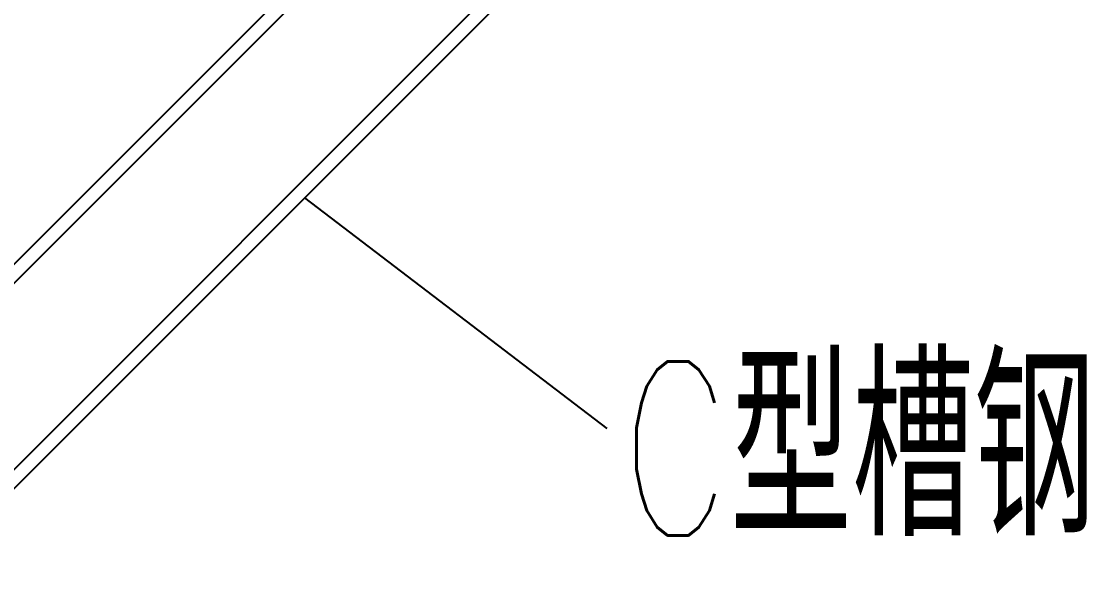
# Model space of a CAD drawing. Extents: x 27938 to 1507990, y 110129 to 923079.
# Drawn here: x 531553 to 534003, y 366920 to 368229 of the extents above; entities that cross this region are included whole.
import ezdxf

# ---------------------------------------------------------------- set-up
doc = ezdxf.new("R2010")
doc.units = 0
doc.header["$LTSCALE"] = 1000
doc.header["$MEASUREMENT"] = 0
doc.layers.add('W_DIM', color=4, linetype='Continuous')
doc.styles.get("Standard").update_dxf_attribs({"font": 'gbenor.shx', "bigfont": 'gbcbig.shx'})
doc.styles.add('wwp100', font='txt.shx', dxfattribs={"width": 0.7, "height": 400, "bigfont": 'hztxt.shx'})
doc.dimstyles.get("Standard").update_dxf_attribs({"dimtxt": 0.18, "dimasz": 0.18, "dimexe": 0.18, "dimexo": 0.0625, "dimgap": 0.09, "dimtad": 0, "dimtih": 1, "dimtoh": 1, "dimdec": 4, "dimzin": 0, "dimdsep": 46, "dimtxsty": 'Standard', "dimcen": 0.09, "dimadec": 0, "dimazin": 0, "dimtfac": 1, "dimtdec": 4, "dimtofl": 0, "dimtmove": 0, "dimatfit": 3, "dimfxl": 1, "dimtolj": 1, "dimtzin": 0, "dimarcsym": 0})

msp = doc.modelspace()

# ---------------------------------------------------------------- linework, layer by layer
at = {"linetype": 'Continuous'}
for p, q in [((530154, 366288.5), (532699.4, 368833.9)), ((530176, 366266.5), (532721.4, 368811.9)), ((530390, 366052.6), (532935.4, 368598)), ((530412, 366030.6), (532957.4, 368576))]:
    msp.add_line(p, q, dxfattribs=at)

# ---------------------------------------------------------------- texts
at = {"layer": 'W_DIM', "color": 7, "style": 'wwp100', "width": 0.7}
msp.add_text('C型槽钢', height=400, dxfattribs=at).set_placement((532931.5, 367046.9))

# ---------------------------------------------------------------- leaders
msp.add_leader([(532204.4, 367823), (532899.9, 367292.8)], dimstyle='Standard', override={"dimgap": 20})

doc.saveas('drawing.dxf')
